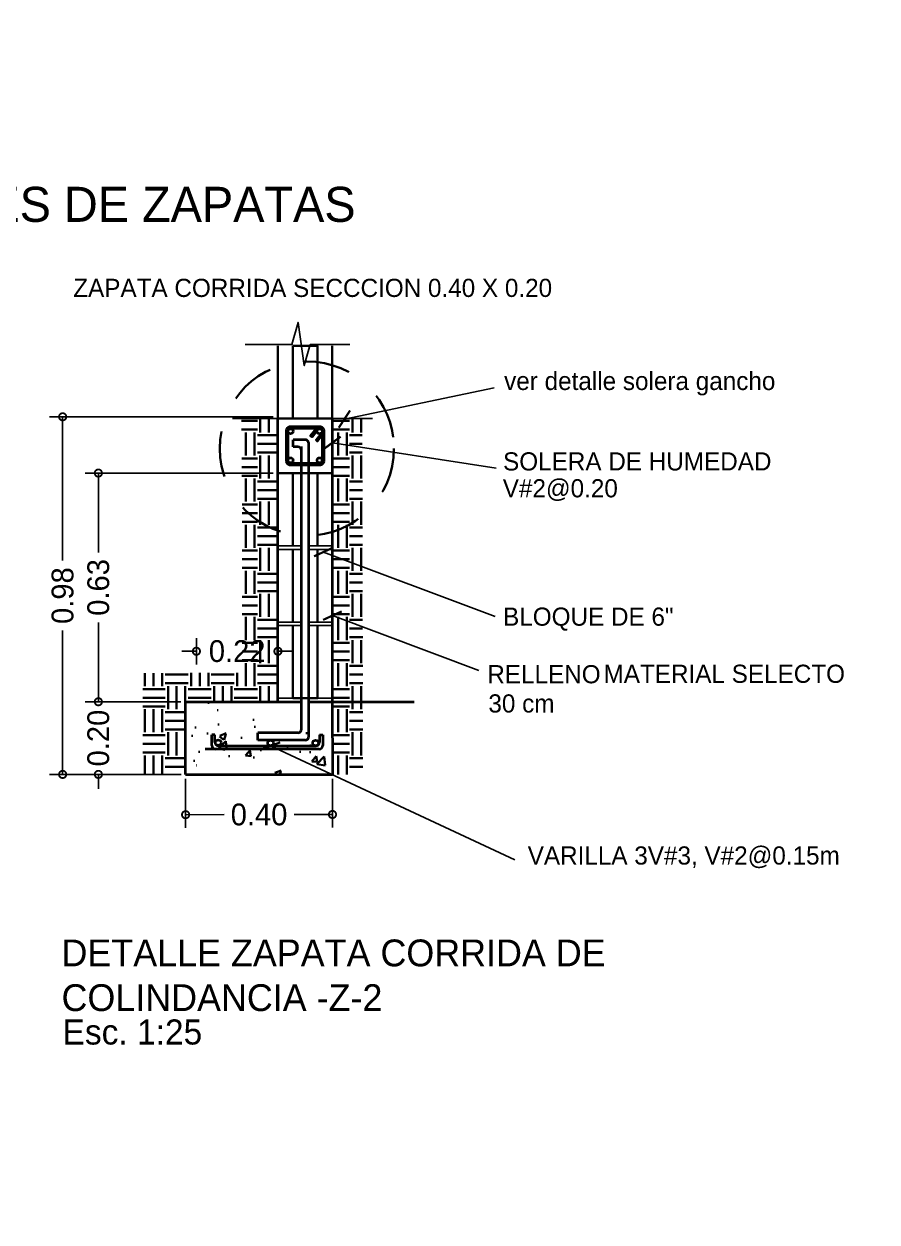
# Model space of a CAD drawing. Header units: millimetres. Extents: x -9559 to 23034, y -7226 to 22400.
# Drawn here: x 196.603 to 198.953, y -55.822 to -52.524 of the extents above; entities that cross this region are included whole.
import ezdxf
from ezdxf.enums import TextEntityAlignment as Align

# ---------------------------------------------------------------- set-up
doc = ezdxf.new("R2010")
doc.units = ezdxf.units.MM
doc.header["$LTSCALE"] = 0.02
doc.linetypes.add('DASHED2', pattern=[0.375, 0.25, -0.125])
for name, color, linetype, lineweight in [('5', 252, 'Continuous', 13), ('A-PLAN-1', 250, 'Continuous', 35), ('COTAS', 252, 'Continuous', 5), ('ES-ZAPATA CORRIDA', 251, 'Continuous', 30), ('G-ANNO-TEXT', 250, 'Continuous', 9)]:
    doc.layers.add(name, color=color, linetype=linetype, lineweight=lineweight)
doc.layers.add('A-TEXT-DIM', color=251, linetype='Continuous', lineweight=5, transparency=0.05)
doc.styles.get("Standard").update_dxf_attribs({"font": 'GOTHIC.TTF'})
doc.dimstyles.get("Standard").update_dxf_attribs({"dimtxt": 0.18, "dimasz": 0.18, "dimexe": 0.18, "dimexo": 0.0625, "dimgap": 0.09, "dimtad": 0, "dimzin": 3, "dimdsep": 46, "dimtxsty": 'Standard', "dimblk": 'ARCHTICK', "dimcen": 0.09, "dimadec": 0, "dimazin": 0, "dimtfac": 1, "dimtofl": 0, "dimtmove": 0, "dimatfit": 3, "dimldrblk": 'ARCHTICK', "dimfxl": 1, "dimtolj": 1, "dimtzin": 0, "dimarcsym": 0})
pattern_1 = [(50, (289.0464, 186.7235), (9.10923, -0.79695), [0.9525, -10.4775]), (355, (289.046, 186.7235), (-1.76217, 9.55284), [0.762, -8.38203]), (100.4514, (289.8055, 186.657), (7.34706, 8.7559), [0.8095, -8.9045]), (46.184, (289.046, 189.263), (13.55395, -2.1021), [1.42875, -15.71625]), (96.6356, (290.176, 189.088), (11.8702, 12.3713), [1.21425, -13.3568]), (351.184, (289.046, 189.263), (11.8702, 12.3713), [1.143, -12.573]), (21, (290.3164, 188.6285), (7.58072, -5.11326), [0.9525, -10.4775]), (326, (290.316, 188.6285), (3.0901, 9.2094), [0.762, -8.382]), (71.4514, (290.948, 188.202), (10.67082, 4.09614), [0.8095, -8.9045]), (37.5, (289.0464, 186.7235), (0.15443, 4.22775), [0, -8.2804, 0, -8.509, 0, -8.41375]), (7.5, (289.0464, 186.7235), (3.34098, 5.00903), [0, -4.8514, 0, -8.0899, 0, -3.20675]), (327.5, (286.2143, 186.7235), (6.77953, -0.286437), [0, -3.175, 0, -9.906, 0, -13.1445]), (317.5, (284.9443, 186.7235), (7.40646, 1.27132), [0, -4.1275, 0, -6.5786, 0, -9.3345])]

# ---------------------------------------------------------------- blocks, each defined once
blk = doc.blocks.new('_DotSmall')
at = {"layer": 'COTAS', "color": 0, "const_width": 0.5}
blk.add_lwpolyline([(-0.0625, 0, 1), (0.0625, 0, 1)], format="xyb", close=True, dxfattribs=at)
blk = doc.blocks.new('*D578')
at = {"layer": 'A-TEXT-DIM', "color": 0, "lineweight": -2, "transparency": 16777216}
for p, q in [((196.8078, -54.3901), (196.8078, -54.3501)), ((197.0353, -54.3901), (196.7718, -54.3901)), ((197.0353, -54.5901), (196.7718, -54.5901)), ((196.8078, -54.5901), (196.8078, -54.6301))]:
    blk.add_line(p, q, dxfattribs=at)
at = {"layer": 'A-TEXT-DIM', "color": 0, "lineweight": -2, "transparency": 16777216, "xscale": 0.04000000000000001, "yscale": 0.04000000000000001, "zscale": 0.04000000000000001}
for p, rotation in [((196.8078, -54.3901), 270), ((196.8078, -54.5901), 90)]:
    blk.add_blockref('_DotSmall', p, dxfattribs=dict(at, rotation=rotation))
at = {"layer": 'A-TEXT-DIM', "color": 0, "transparency": 16777216, "insert": (196.8078, -54.4901), "char_height": 0.06, "attachment_point": 5, "rotation": 90}
blk.add_mtext('\\A1;0.20', dxfattribs=at)
blk = doc.blocks.new('_ArchTick')
at = {"color": 0, "linetype": 'ByBlock', "const_width": 0.15}
blk.add_lwpolyline([(-0.5, -0.5), (0.5, 0.5)], dxfattribs=at)
blk = doc.blocks.new('*D579')
at = {"layer": 'A-TEXT-DIM', "color": 0, "lineweight": -2, "transparency": 16777216}
for p, q in [((197.0479, -54.6026), (197.0481, -54.737)), ((197.4525, -54.602), (197.4527, -54.7364)), ((197.0481, -54.701), (197.154, -54.7008)), ((197.4526, -54.7004), (197.3467, -54.7006))]:
    blk.add_line(p, q, dxfattribs=at)
at = {"layer": 'A-TEXT-DIM', "color": 0, "lineweight": -2, "transparency": 16777216, "xscale": 0.04000000000000001, "yscale": 0.04000000000000001, "zscale": 0.04000000000000001}
for p, rotation in [((197.4526, -54.7004), 0.08516097072203518), ((197.0481, -54.701), 180.085160970722)]:
    blk.add_blockref('_DotSmall', p, dxfattribs=dict(at, rotation=rotation))
at = {"layer": 'A-TEXT-DIM', "color": 0, "transparency": 16777216, "insert": (197.2504, -54.7007), "char_height": 0.06, "attachment_point": 5, "rotation": 0.0852}
blk.add_mtext('\\A1;0.40', dxfattribs=at)
blk = doc.blocks.new('*D573')
at = {"layer": 'A-TEXT-DIM', "color": 0, "lineweight": -2, "transparency": 16777216}
for p, q in [((197.2897, -53.7605), (196.7718, -53.7605)), ((196.8078, -53.7605), (196.8078, -53.9792)), ((196.8078, -54.3901), (196.8078, -54.1714)), ((197.0353, -54.3901), (196.7718, -54.3901))]:
    blk.add_line(p, q, dxfattribs=at)
at = {"layer": 'A-TEXT-DIM', "color": 0, "lineweight": -2, "transparency": 16777216, "xscale": 0.04000000000000001, "yscale": 0.04000000000000001, "zscale": 0.04000000000000001}
for p, rotation in [((196.8078, -53.7605), 90), ((196.8078, -54.3901), 270)]:
    blk.add_blockref('_DotSmall', p, dxfattribs=dict(at, rotation=rotation))
at = {"layer": 'A-TEXT-DIM', "color": 0, "transparency": 16777216, "insert": (196.8078, -54.0753), "char_height": 0.06, "attachment_point": 5, "rotation": 90}
blk.add_mtext('\\A1;0.63', dxfattribs=at)
blk = doc.blocks.new('*D574')
at = {"layer": 'A-TEXT-DIM', "color": 0, "lineweight": -2, "transparency": 16777216}
for p, q in [((197.2897, -53.6055), (196.6734, -53.6055)), ((196.7094, -53.6055), (196.7094, -54.0016)), ((196.7094, -54.5901), (196.7094, -54.1941)), ((197.0354, -54.5901), (196.6734, -54.5901))]:
    blk.add_line(p, q, dxfattribs=at)
at = {"layer": 'A-TEXT-DIM', "color": 0, "lineweight": -2, "transparency": 16777216, "xscale": 0.04000000000000001, "yscale": 0.04000000000000001, "zscale": 0.04000000000000001}
for p, rotation in [((196.7094, -53.6055), 90), ((196.7094, -54.5901), 270)]:
    blk.add_blockref('_DotSmall', p, dxfattribs=dict(at, rotation=rotation))
at = {"layer": 'A-TEXT-DIM', "color": 0, "transparency": 16777216, "insert": (196.7094, -54.0978), "char_height": 0.06, "attachment_point": 5, "rotation": 90}
blk.add_mtext('\\A1;0.98', dxfattribs=at)
blk = doc.blocks.new('*D575')
at = {"layer": 'A-TEXT-DIM', "color": 0, "lineweight": -2, "transparency": 16777216}
for p, q in [((197.0778, -54.2877), (197.0778, -54.215)), ((197.3024, -54.3376), (197.3024, -54.215)), ((197.0778, -54.251), (197.0378, -54.251)), ((197.3024, -54.251), (197.3424, -54.251))]:
    blk.add_line(p, q, dxfattribs=at)
at = {"layer": 'A-TEXT-DIM', "color": 0, "lineweight": -2, "transparency": 16777216, "xscale": 0.04000000000000001, "yscale": 0.04000000000000001, "zscale": 0.04000000000000001}
blk.add_blockref('_DotSmall', (197.0778, -54.251), dxfattribs=at)
at = {"layer": 'A-TEXT-DIM', "color": 0, "lineweight": -2, "transparency": 16777216, "xscale": 0.04000000000000001, "yscale": 0.04000000000000001, "zscale": 0.04000000000000001, "rotation": 180}
blk.add_blockref('_DotSmall', (197.3024, -54.251), dxfattribs=at)
at = {"layer": 'A-TEXT-DIM', "color": 0, "transparency": 16777216, "insert": (197.1901, -54.251), "char_height": 0.06, "attachment_point": 5}
blk.add_mtext('\\A1;0.22', dxfattribs=at)

msp = doc.modelspace()

# ---------------------------------------------------------------- hatches: boundary and pattern name
at = {"transparency": 33554559}
h = msp.add_hatch(dxfattribs=at)
h.set_pattern_fill('AR-CONC', color=256, scale=0.05)
h.set_pattern_definition(pattern_1)
h.paths.add_polyline_path([(202.6554, -53.0235), (203.2554, -53.0235), (203.2554, -50.763), (202.6554, -50.763)])
h.paths.add_polyline_path([(200.0141, -55.7525), (200.0014, -55.7525), (200.0014, -53.632), (200.0141, -53.632)], flags=17)
h.paths.add_polyline_path([(197.1252, -53.5647), (199.4491, -53.5647), (199.4491, -53.3174), (197.1252, -53.3174)], flags=9)
h = msp.add_hatch(dxfattribs=at)
h.set_pattern_fill('AR-CONC', color=256, scale=0.05)
h.set_pattern_definition(pattern_1)
h.paths.add_polyline_path([(202.6554, -53.0235), (203.2554, -53.0235), (203.2554, -50.763), (202.6554, -50.763)])
h.paths.add_polyline_path([(200.0141, -53.632), (200.0141, -55.7525), (200.0014, -55.7525), (200.0014, -53.632)], flags=17)
h.paths.add_polyline_path([(197.1252, -53.5647), (199.4491, -53.5647), (199.4491, -53.3174), (197.1252, -53.3174)], flags=9)
at = {"transparency": 33554534}
h = msp.add_hatch(dxfattribs=at)
h.set_pattern_fill('214', color=256, scale=0.2, pattern_type=2)
h.set_pattern_definition([(0, (289.19042, 186.8195), (0.088, 0.152), [0.004, -0.134, 0.002, -0.058, 0.004, -0.142]), (10, (289.15242, 186.9015), (0.05378409, 0.19022952), [0.002, -0.034, 0.004, -0.106, 0.002, -0.132]), (20, (289.13242, 186.83749), (0.088980636, 0.147317502), [0.004, -0.11, 0.002, -0.082, 0.004, -0.064]), (30, (289.19042, 186.8255), (-0.01464617, 0.16936791), [0.002, -0.066, 0.004, -0.098, 0.002, -0.13]), (40, (289.13442, 186.86949), (0.022557278, 0.144246904), [0.004, -0.088, 0.002, -0.056, 0.004, -0.102]), (50, (289.16442, 186.7975), (-0.05349858, 0.15715566), [0.002, -0.074, 0.004, -0.122, 0.002, -0.062]), (60, (289.17042, 186.8115), (-0.06631535, 0.14913844), [0.004, -0.082, 0.002, -0.096, 0.004, -0.074]), (70, (289.14842, 186.7875), (-0.073261513, 0.143724565), [0.002, -0.038, 0.004, -0.064, 0.002, -0.088]), (80, (289.15842, 186.9055), (-0.13904356, 0.10981297), [0.004, -0.088, 0.002, -0.104, 0.004, -0.098]), (90, (289.17042, 186.8195), (-0.176, 0.074), [0.002, -0.062, 0.004, -0.122, 0.002, -0.124]), (100, (289.13842, 186.8815), (-0.15940546, 0.09780542), [0.004, -0.078, 0.002, -0.064, 0.004, -0.146]), (110, (289.12442, 186.7675), (-0.14901725, 0.058565), [0.002, -0.052, 0.004, -0.106, 0.002, -0.116]), (120, (289.07042, 186.7915), (-0.19456406, 0.01699485), [0.004, -0.134, 0.002, -0.062, 0.004, -0.082]), (130, (289.11442, 186.7475), (-0.1922002, 0.04236842), [0.002, -0.044, 0.004, -0.086, 0.002, -0.112]), (140, (289.05442, 186.90749), (-0.139351116, -0.01361126), [0.004, -0.072, 0.002, -0.062, 0.004, -0.084]), (150, (289.22042, 186.7355), (-0.15754998, -0.11688457), [0.002, -0.056, 0.004, -0.124, 0.002, -0.114]), (160, (289.08842, 186.8475), (-0.15312839, -0.09325071), [0.004, -0.084, 0.002, -0.076, 0.004, -0.122]), (170, (289.10042, 186.7995), (-0.140984327, -0.09699185), [0.002, -0.066, 0.004, -0.09, 0.002, -0.088])])
h.paths.add_polyline_path([(200.5314, -53.562), (199.9314, -53.562), (199.9314, -55.8225), (200.5314, -55.8225)])
h.paths.add_polyline_path([(200.4614, -53.632), (200.4641, -53.632), (200.4641, -55.7525), (200.4514, -55.7525), (200.0014, -55.7525), (200.0014, -53.632)], flags=16)
h.paths.add_polyline_path([(200.3141, -53.632), (200.3141, -53.832), (200.4614, -53.832), (200.4614, -53.8515), (200.3141, -53.8515), (200.3141, -54.032), (200.4614, -54.032), (200.4614, -54.0515), (200.3141, -54.0515), (200.3141, -54.232), (200.4614, -54.232), (200.4614, -54.2515), (200.3141, -54.2515), (200.3141, -54.432), (200.4614, -54.432), (200.4614, -54.4515), (200.3141, -54.4515), (200.3141, -54.632), (200.4614, -54.632), (200.4614, -54.6515), (200.3141, -54.6515), (200.3141, -54.832), (200.4614, -54.832), (200.4614, -54.8515), (200.3141, -54.8515), (200.3141, -55.032), (200.4614, -55.032), (200.4614, -55.0515), (200.3141, -55.0515), (200.3141, -55.232), (200.4614, -55.232), (200.4614, -55.2515), (200.3141, -55.2515), (200.3141, -55.432), (200.4614, -55.432), (200.4614, -55.4515), (200.3141, -55.4515), (200.3141, -55.632), (200.4614, -55.632), (200.4614, -55.6515), (200.3141, -55.6515), (200.3141, -55.7525), (200.3014, -55.7525), (200.3014, -55.6515), (200.1641, -55.6515), (200.1641, -55.7525), (200.1514, -55.7525), (200.1514, -55.6515), (200.0014, -55.6515), (200.0014, -55.632), (200.0014, -53.632)], flags=0)
h.paths.add_polyline_path([(197.1252, -53.5647), (199.4491, -53.5647), (199.4491, -53.3174), (197.1252, -53.3174)], flags=9)
at = {"layer": 'ES-ZAPATA CORRIDA', "true_color": 0x000000, "transparency": 33554483}
h = msp.add_hatch(dxfattribs=at)
h.set_pattern_fill('EARTH', color=18, scale=0.01)
h.set_pattern_definition([(0, (-2043.986895, -2536.61773), (0.0635, 0.0635), [0.0635, -0.0635]), (0, (-2043.986895, -2536.59392), (0.0635, 0.0635), [0.0635, -0.0635]), (0, (-2043.986895, -2536.570106), (0.0635, 0.0635), [0.0635, -0.0635]), (90, (-2043.97896, -2536.56217), (-0.0635, 0.0635), [0.0635, -0.0635]), (90, (-2043.955145, -2536.56217), (-0.0635, 0.0635), [0.0635, -0.0635]), (90, (-2043.93133, -2536.56217), (-0.0635, 0.0635), [0.0635, -0.0635])])
h.paths.add_polyline_path([(197.5345, -53.6103), (197.4524, -53.6103), (197.4524, -53.8501), (197.4524, -53.8901), (197.4524, -54.1001), (197.4524, -54.1401), (197.4524, -54.3501), (197.4524, -54.3901), (197.4526, -54.5903), (197.5366, -54.59)])
h.paths.add_polyline_path([(197.3021, -53.6104), (197.2023, -53.6102), (197.2038, -53.8544), (197.204, -54.3104), (196.9305, -54.3111), (196.9305, -54.5902), (197.0478, -54.5901), (197.0478, -54.3901), (197.3024, -54.3901), (197.3024, -54.3501), (197.3024, -54.1401), (197.3024, -54.1001)])
at = {"layer": 'ES-ZAPATA CORRIDA', "transparency": 33554508}
h = msp.add_hatch(dxfattribs=at)
h.set_pattern_fill('AR-CONC', color=256, scale=0.001)
h.set_pattern_definition([(50, (-2047.58959, -2537.5173), (0.182184669, -0.0159390855), [0.01905, -0.20955]), (355, (-2047.58959, -2537.5173), (-0.035243421, 0.191056845), [0.01524, -0.167640584]), (100.451445, (-2047.5744, -2537.51863), (0.146941247, 0.175117752), [0.016190009, -0.178090245]), (46.1842, (-2047.58959, -2537.4665), (0.271079041, -0.042042328), [0.028575, -0.314325]), (96.635558, (-2047.567, -2537.47), (0.237404134, 0.247426125), [0.024285023, -0.267135608]), (351.184151, (-2047.5896, -2537.4665), (0.237404134, 0.247426125), [0.022859967, -0.251459732]), (21, (-2047.56419, -2537.4792), (0.151614391, -0.102265198), [0.01905, -0.20955]), (326, (-2047.56419, -2537.4792), (0.061802028, 0.184187966), [0.01524, -0.16764]), (71.451445, (-2047.55155, -2537.48773), (0.213416419, 0.081922769), [0.016190009, -0.178089938]), (37.5, (-2047.58959, -2537.517303), (0.0030886033, 0.0845550389), [0, -0.165608, 0, -0.17018, 0, -0.168275]), (7.5, (-2047.58959, -2537.5173), (0.0668196625, 0.1001805748), [0, -0.097028, 0, -0.161798, 0, -0.064135]), (327.5, (-2047.64623, -2537.517303), (0.1355905952, -0.005728744), [0, -0.0635, 0, -0.19812, 0, -0.26289]), (317.5, (-2047.67163, -2537.5173), (0.1481291814, 0.025426491), [0, -0.08255, 0, -0.131572, 0, -0.18669])])
edge = h.paths.add_edge_path()
edge.add_line((197.0479, -54.5901), (197.0478, -54.3901))
edge.add_line((197.0478, -54.3901), (197.3674, -54.3901))
edge.add_line((197.0478, -54.5901), (197.4525, -54.5905))
edge.add_line((197.4522, -54.3905), (197.4525, -54.5895))
edge.add_line((197.3874, -54.3901), (197.4774, -54.3901))

# ---------------------------------------------------------------- linework, layer by layer
at = {"layer": 'ES-ZAPATA CORRIDA'}
for p, q in [((197.3022, -53.6103), (197.3022, -53.4103)), ((197.4522, -53.6103), (197.4522, -53.4103))]:
    msp.add_line(p, q, dxfattribs=at)
at = {"layer": 'ES-ZAPATA CORRIDA', "lineweight": 25}
for p, q in [((197.1774, -53.6103), (197.5632, -53.6103)), ((197.3872, -53.6103), (197.4522, -53.6103)), ((197.3022, -53.7605), (197.3672, -53.7605)), ((197.3022, -53.7605), (197.3672, -53.7605)), ((197.3022, -53.7605), (197.3672, -53.7605)), ((197.3872, -53.7605), (197.4522, -53.7605)), ((197.3872, -53.7605), (197.4522, -53.7605)), ((197.3872, -53.7605), (197.4522, -53.7605)), ((197.3022, -53.9605), (197.3672, -53.9605)), ((197.3872, -53.9605), (197.4522, -53.9605)), ((197.3022, -53.9705), (197.3672, -53.9705)), ((197.3872, -53.9705), (197.4522, -53.9705)), ((197.3022, -54.1705), (197.3672, -54.1705)), ((197.3022, -54.1805), (197.3672, -54.1805)), ((197.3872, -54.1705), (197.4522, -54.1705)), ((197.3872, -54.1805), (197.4522, -54.1805)), ((197.3022, -54.3805), (197.3672, -54.3805)), ((197.3872, -54.3805), (197.4522, -54.3805))]:
    msp.add_line(p, q, dxfattribs=at)
at = {"layer": 'ES-ZAPATA CORRIDA', "lineweight": 35}
for p, q in [((197.3772, -53.6686), (197.3439, -53.6686)), ((197.3439, -53.6886), (197.3439, -53.6686)), ((197.3572, -53.6886), (197.3439, -53.6886)), ((197.3672, -53.7605), (197.3672, -53.6986)), ((197.3674, -54.4657), (197.3674, -53.6876)), ((197.3872, -53.7605), (197.3872, -53.6786)), ((197.3874, -54.4857), (197.3874, -53.6876)), ((197.0478, -54.3901), (197.3674, -54.3901)), ((197.0479, -54.5901), (197.0478, -54.3901)), ((197.3872, -54.3905), (197.4772, -54.3905)), ((197.3874, -54.3901), (197.4774, -54.3901)), ((197.4522, -54.3905), (197.4525, -54.5895)), ((197.4774, -54.3901), (197.6774, -54.3901)), ((197.12, -54.5103), (197.12, -54.4815)), ((197.1289, -54.4815), (197.12, -54.4815)), ((197.1289, -54.5015), (197.1289, -54.4815)), ((197.3574, -54.4757), (197.2467, -54.4757)), ((197.2467, -54.4957), (197.2467, -54.4757)), ((197.4169, -54.4815), (197.417, -54.5015)), ((197.4169, -54.4815), (197.4258, -54.4815)), ((197.4258, -54.4815), (197.4259, -54.5103)), ((197.4159, -54.5203), (197.1023, -54.5203)), ((197.1389, -54.5115), (197.407, -54.5115)), ((197.3774, -54.4957), (197.2467, -54.4957)), ((197.0774, -54.5642), (197.0778, -54.5642)), ((197.0478, -54.5901), (197.4525, -54.5905))]:
    msp.add_line(p, q, dxfattribs=at)
at = {"layer": 'ES-ZAPATA CORRIDA', "lineweight": 25}
msp.add_lwpolyline([(197.2121, -53.4065), (197.3406, -53.4065), (197.358, -53.3456), (197.375, -53.4647), (197.3915, -53.4065), (197.5006, -53.4065)], dxfattribs=at)
at = {"layer": 'ES-ZAPATA CORRIDA'}
for points in [[(197.3438, -53.6103), (197.3438, -53.4103), (197.4114, -53.4103), (197.4114, -53.6103)], [(197.4522, -53.6103), (197.3022, -53.6103), (197.3022, -53.7605), (197.4522, -53.7605), (197.4522, -53.6803)], [(197.3438, -53.9605), (197.3438, -53.7605)], [(197.4114, -53.7605), (197.4114, -53.9605)], [(197.3438, -54.1705), (197.3438, -53.9705)], [(197.4114, -53.9705), (197.4114, -54.1705)], [(197.4114, -54.1805), (197.4114, -54.3805), (197.3438, -54.3805), (197.3438, -54.1805)]]:
    msp.add_lwpolyline(points, dxfattribs=at)
at = {"layer": 'ES-ZAPATA CORRIDA', "lineweight": 35}
for points in [[(197.3022, -54.3905), (197.3022, -54.1905), (197.3022, -54.1505), (197.3022, -53.9405), (197.3022, -53.9005), (197.3022, -53.6103)], [(197.4522, -53.6103), (197.4522, -53.9005), (197.4522, -53.9405), (197.4522, -54.1505), (197.4522, -54.1905), (197.4522, -54.3905)], [(197.4119, -53.6409), (197.3964, -53.6603), (197.3923, -53.658), (197.4083, -53.6377)], [(197.425, -53.647), (197.4078, -53.6693), (197.4111, -53.6727), (197.4297, -53.649)]]:
    msp.add_lwpolyline(points, dxfattribs=at)
msp.add_lwpolyline([(197.3247, -53.6452), (197.3247, -53.7258, 0.414214), (197.3369, -53.738), (197.4175, -53.738, 0.414214), (197.4297, -53.7258), (197.4297, -53.6452, 0.414214), (197.4175, -53.633), (197.3369, -53.633, 0.414214)], format="xyb", close=True, dxfattribs=at)
msp.add_lwpolyline([(197.425, -53.647), (197.425, -53.6452, 0.414214), (197.4175, -53.6377), (197.3369, -53.6377, 0.414214), (197.3294, -53.6452), (197.3294, -53.7258, 0.414214), (197.3369, -53.7333), (197.4175, -53.7333, 0.414214), (197.425, -53.7258), (197.425, -53.655)], format="xyb", dxfattribs=at)
for centre, radius in [((197.3374, -53.6454), 0.00703), ((197.4173, -53.6455), 0.00703), ((197.3374, -53.7254), 0.00703), ((197.4171, -53.7254), 0.00703), ((197.1379, -54.5027), 0.00788), ((197.282, -54.5036), 0.00788), ((197.4062, -54.5036), 0.00788)]:
    msp.add_circle(centre, radius, dxfattribs=at)
for centre, start, end in [((197.3572, -53.6986), 0, 90), ((197.3772, -53.6786), 0, 90), ((197.3574, -54.4657), 270, 0), ((197.3774, -54.4857), 270, 0), ((197.13, -54.5103), 180, 270), ((197.1389, -54.5015), 180, 270), ((197.407, -54.5015), 270, 0.073), ((197.4159, -54.5103), 270, 0.073)]:
    msp.add_arc(centre, 0.01, start, end, dxfattribs=at)
at = {"layer": 'G-ANNO-TEXT', "color": 7, "linetype": 'DASHED2', "lineweight": 30, "ltscale": 25}
msp.add_circle((197.3821, -53.6929), 0.2398, dxfattribs=at)

# ---------------------------------------------------------------- texts
msp.add_text('DETALLES DE ZAPATAS', height=0.096517).set_placement((196.7667, -53.0206), align=Align.MIDDLE_CENTER)
at = {"layer": 'A-PLAN-1', "lineweight": 9}
for s, p in [('ver detalle solera gancho', (197.9255, -53.5318)), ('SOLERA DE HUMEDAD', (197.9225, -53.7533)), ('V#2@0.20', (197.9217, -53.8273)), ('BLOQUE DE 6"', (197.9225, -54.1807)), ('RELLENO', (197.8791, -54.3392)), ('MATERIAL SELECTO', (198.1993, -54.338)), ('30 cm', (197.8821, -54.4197))]:
    msp.add_text(s, height=0.05, dxfattribs=at).set_placement(p)
at = {"layer": 'A-PLAN-1', "lineweight": 9, "char_height": 0.05, "attachment_point": 1}
for s, insert, width in [('ZAPATA CORRIDA SECCCION 0.40 X 0.20 ', (196.7386, -53.2256, -24.2404), 1.5423), ('VARILLA 3V#3, V#2@0.15m ', (197.9904, -54.7883, 1.169), 1.534132)]:
    msp.add_mtext(s, dxfattribs=dict(at, insert=insert, width=width))

# ---------------------------------------------------------------- dimensions: what is measured, and where the dimension line sits
at = {"layer": 'A-TEXT-DIM'}
dim = msp.add_linear_dim(base=(196.7094, -53.6055), p1=(197.0479, -54.5901), p2=(197.3022, -53.6055), angle=90, dimstyle='Standard', override={"dimscale": 0.2, "dimtxt": 0.3, "dimasz": 0.2, "dimblk1": 'DotSmall', "dimblk2": 'DotSmall', "dimsah": 1}, dxfattribs=at)
dim.commit()
dim.dimension.update_dxf_attribs({"geometry": '*D574', "text_midpoint": (196.7094, -54.0978)})
dim = msp.add_linear_dim(base=(196.8078, -53.7605), p1=(197.0478, -54.3901), p2=(197.3022, -53.7605), angle=90, dimstyle='Standard', override={"dimscale": 0.2, "dimtxt": 0.3, "dimasz": 0.2, "dimblk1": 'DotSmall', "dimblk2": 'DotSmall', "dimsah": 1}, dxfattribs=at)
dim.commit()
dim.dimension.update_dxf_attribs({"geometry": '*D573', "text_midpoint": (196.8078, -54.0753), "dimtype": 160})
dim = msp.add_linear_dim(base=(197.0778, -54.251), p1=(197.3024, -54.3501), p2=(197.0778, -54.3002), dimstyle='Standard', override={"dimscale": 0.2, "dimtxt": 0.3, "dimasz": 0.2, "dimblk1": 'DotSmall', "dimblk2": 'DotSmall', "dimsah": 1, "dimtmove": 1}, dxfattribs=at)
dim.commit()
dim.dimension.update_dxf_attribs({"geometry": '*D575', "text_midpoint": (197.1901, -54.251)})
for p1, p2, distance, picture, middle in [((197.0478, -54.5901), (197.0478, -54.3901), 0.2401, '*D578', (196.8078, -54.4901)), ((197.0479, -54.5901), (197.4525, -54.5895), -0.1109, '*D579', (197.2504, -54.7007))]:
    dim = msp.add_aligned_dim(p1=p1, p2=p2, distance=distance, dimstyle='Standard', override={"dimscale": 0.2, "dimtxt": 0.3, "dimasz": 0.2, "dimblk1": 'DotSmall', "dimblk2": 'DotSmall', "dimsah": 1, "dimtmove": 1}, dxfattribs=at)
    dim.commit()
    dim.dimension.update_dxf_attribs({"geometry": picture, "text_midpoint": middle})

# ---------------------------------------------------------------- leaders
at = {"layer": '5', "lineweight": 9}
for points in [[(197.4524, -53.6769), (197.9038, -53.7467)], [(197.4276, -53.9779), (197.9012, -54.1554)], [(197.4524, -54.153), (197.8556, -54.3041)], [(197.282, -54.5115), (197.9549, -54.8252)]]:
    msp.add_leader(points, dimstyle='Standard', override={"dimscale": 0.2, "dimtxt": 0.3, "dimasz": 0.2, "dimtmove": 1}, dxfattribs=at)
at = {"layer": 'A-PLAN-1', "lineweight": 9}
msp.add_leader([(197.4855, -53.6119), (197.8977, -53.526)], dimstyle='Standard', override={"dimscale": 0.2, "dimtxt": 0.3, "dimasz": 0.2, "dimtmove": 1}, dxfattribs=at)

# ---------------------------------------------------------------- next in the draw order: texts
at = {"layer": 'G-ANNO-TEXT', "insert": (196.7063, -55.0446), "char_height": 0.073886, "width": 1.701355, "attachment_point": 1, "bg_fill": 3, "box_fill_scale": 1.25, "bg_fill_color": 256, "bg_fill_true_color": 13158600, "bg_fill_transparency": 0}
msp.add_mtext('DETALLE ZAPATA CORRIDA DE COLINDANCIA -Z-2', dxfattribs=at)

# ---------------------------------------------------------------- next in the draw order: texts
msp.add_text('Esc. 1:25', height=0.069).set_placement((196.9015, -55.2992), align=Align.MIDDLE)

doc.saveas('drawing.dxf')
